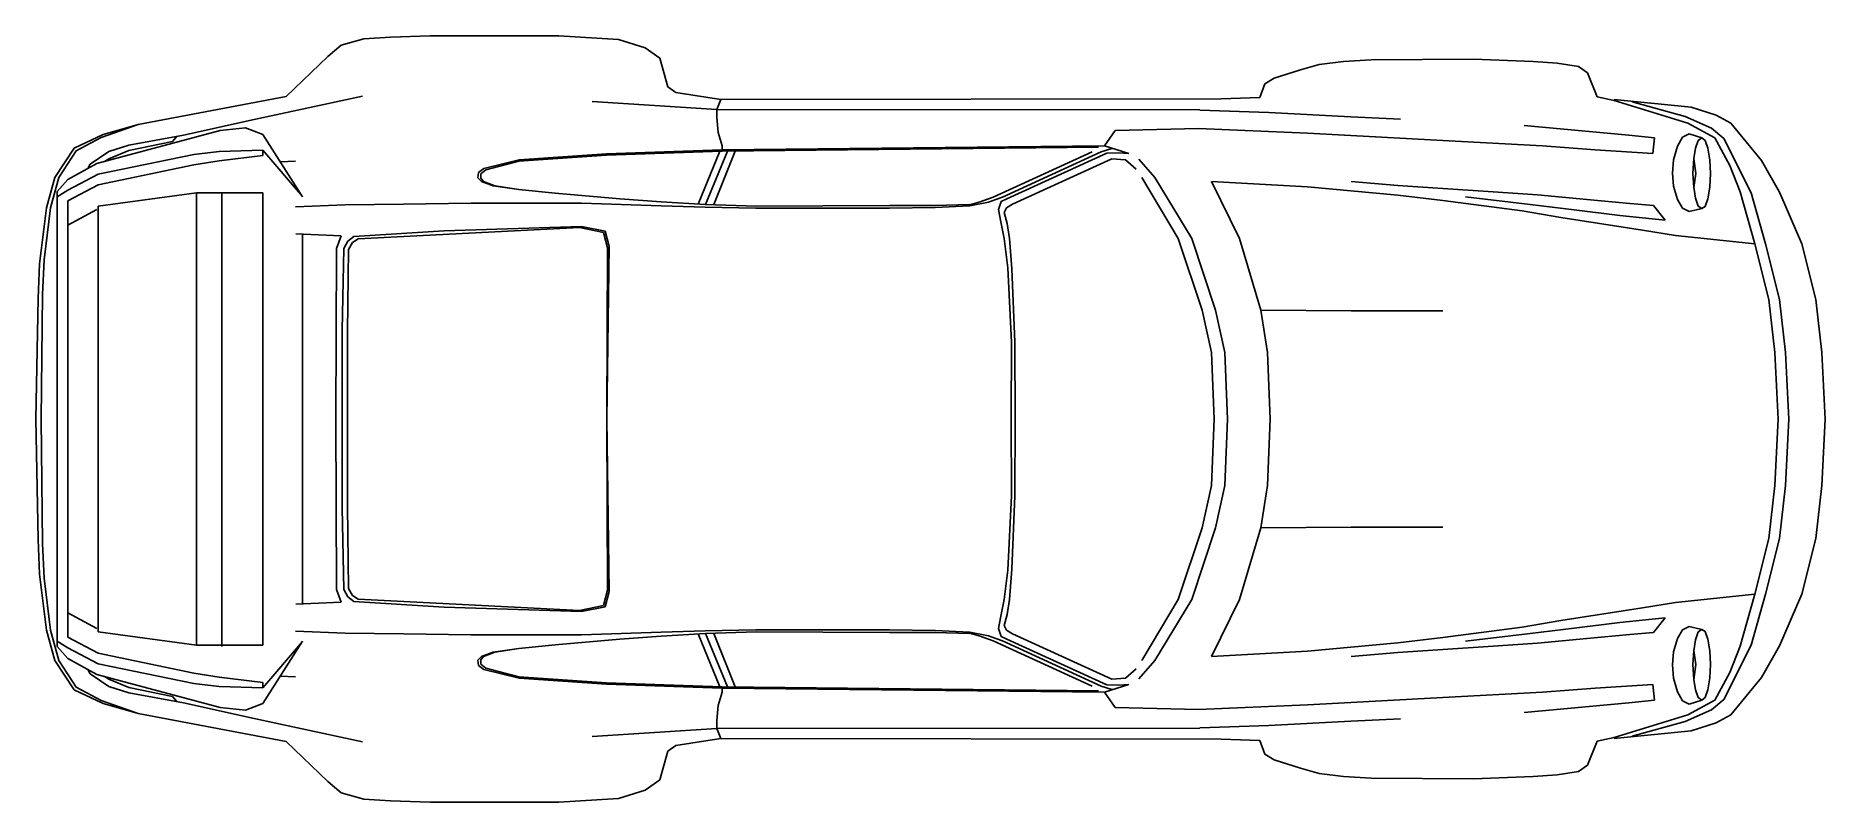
# Model space of a CAD drawing. Extents: x -4.23 to 0, y -0.91 to 0.91.
import ezdxf

# ---------------------------------------------------------------- set-up
doc = ezdxf.new("R2010")
doc.units = 0
doc.layers.get('0').update_dxf_attribs({"linetype": 'CONTINUOUS'})

msp = doc.modelspace()

# ---------------------------------------------------------------- linework, layer by layer
at = {"color": 0, "linetype": 'BYBLOCK'}
for p, q in [((-3.4555, 0.8999), (-3.5088, 0.8847)), ((-3.3926, 0.9038), (-3.4555, 0.8999)), ((-3.2985, 0.9068), (-3.3926, 0.9038)), ((-2.9941, 0.9068), (-3.2985, 0.9068)), ((-2.8531, 0.8977), (-2.9941, 0.9068)), ((-2.7902, 0.8786), (-2.8531, 0.8977)), ((-3.5405, 0.8578), (-3.6389, 0.7633)), ((-3.5088, 0.8847), (-3.5405, 0.8578)), ((-2.7551, 0.8535), (-2.7902, 0.8786)), ((-2.7365, 0.7862), (-2.7551, 0.8535)), ((-1.0733, 0.8496), (-1.1393, 0.8457)), ((-0.8318, 0.8517), (-1.0733, 0.8496)), ((-0.6904, 0.8461), (-0.8318, 0.8517)), ((-1.3027, 0.8066), (-1.3249, 0.7931)), ((-1.2407, 0.8261), (-1.3027, 0.8066)), ((-1.1961, 0.8387), (-1.2407, 0.8261)), ((-1.1393, 0.8457), (-1.1961, 0.8387)), ((-0.634, 0.8418), (-0.6904, 0.8461)), ((-0.5837, 0.8338), (-0.634, 0.8418)), ((-0.562, 0.8188), (-0.5837, 0.8338)), ((-0.5391, 0.762), (-0.562, 0.8188)), ((-3.6389, 0.7633), (-3.9889, 0.6965)), ((-3.4585, 0.7638), (-3.7148, 0.7086)), ((-2.7178, 0.7728), (-2.7365, 0.7862)), ((-2.6111, 0.7559), (-2.7178, 0.7728)), ((-1.3249, 0.7931), (-1.337, 0.7607)), ((-0.4992, 0.7533), (-0.5391, 0.762)), ((-2.6207, 0.732), (-2.9156, 0.7516)), ((-2.6207, 0.732), (-2.6111, 0.7559)), ((-1.4784, 0.7312), (-2.6207, 0.732)), ((-2.6207, 0.7134), (-2.6207, 0.732)), ((-1.4281, 0.7576), (-2.6111, 0.7559)), ((-1.4784, 0.7307), (-1.3153, 0.7251)), ((-1.337, 0.7607), (-1.4281, 0.7576)), ((-1.3153, 0.7251), (-1.1215, 0.7147)), ((-0.317, 0.7377), (-0.4992, 0.7563)), ((-0.3248, 0.6999), (-0.4992, 0.7533)), ((-0.3313, 0.7158), (-0.4561, 0.7505)), ((-0.2576, 0.7186), (-0.317, 0.7377)), ((-3.7946, 0.6826), (-4.0865, 0.6045)), ((-3.9889, 0.6965), (-4.0765, 0.6661)), ((-4.0713, 0.6731), (-3.9889, 0.6965)), ((-3.7148, 0.7086), (-3.8814, 0.6713)), ((-3.7348, 0.6891), (-3.7946, 0.6826)), ((-3.694, 0.6735), (-3.7348, 0.6891)), ((-2.6176, 0.6783), (-2.6207, 0.7134)), ((-2.6081, 0.6462), (-2.6176, 0.6783)), ((-1.7043, 0.6466), (-1.6792, 0.683)), ((-1.4814, 0.6874), (-1.6792, 0.683)), ((-1.2243, 0.6765), (-1.4814, 0.6874)), ((-1.1215, 0.7147), (-1.0044, 0.7095)), ((-0.7119, 0.6947), (-0.4645, 0.6718)), ((-0.2689, 0.688), (-0.3313, 0.7158)), ((-0.2606, 0.6653), (-0.3248, 0.6999)), ((-0.2394, 0.6638), (-0.2689, 0.688)), ((-0.2229, 0.6999), (-0.2576, 0.7186)), ((-0.1509, 0.6119), (-0.2229, 0.6999)), ((-4.1858, 0.5711), (-4.1398, 0.6405)), ((-4.1398, 0.6405), (-4.0713, 0.6731)), ((-4.0765, 0.6661), (-4.1355, 0.6345)), ((-4.011, 0.6483), (-4.0583, 0.6327)), ((-4.011, 0.6353), (-4.0583, 0.6158)), ((-3.8814, 0.6713), (-4.011, 0.6483)), ((-3.9074, 0.6566), (-4.011, 0.6353)), ((-3.8983, 0.6674), (-3.9074, 0.6566)), ((-3.694, 0.6358), (-3.7977, 0.6327)), ((-3.5999, 0.526), (-3.694, 0.6735)), ((-3.694, 0.6358), (-3.5999, 0.5265)), ((-3.694, 0.6232), (-3.694, 0.6358)), ((-2.8813, 0.6271), (-2.6081, 0.6371)), ((-1.7043, 0.6462), (-2.6081, 0.6366)), ((-2.6081, 0.6371), (-2.6081, 0.6462)), ((-2.6081, 0.6336), (-1.7182, 0.6431)), ((-2.6081, 0.6366), (-2.6081, 0.6336)), ((-1.687, 0.6401), (-1.7117, 0.6323)), ((-1.7043, 0.6488), (-1.7043, 0.6488)), ((-1.6462, 0.628), (-1.7043, 0.6466)), ((-1.1215, 0.6709), (-1.2243, 0.6765)), ((-0.9042, 0.6592), (-1.1215, 0.6709)), ((-0.6687, 0.6466), (-0.9042, 0.6592)), ((-0.5438, 0.6371), (-0.6687, 0.6466)), ((-0.4072, 0.628), (-0.5438, 0.6371)), ((-0.4645, 0.6718), (-0.4033, 0.6653)), ((-0.4033, 0.6653), (-0.4072, 0.628)), ((-0.3586, 0.6132), (-0.3495, 0.6453)), ((-0.3495, 0.6453), (-0.3374, 0.667)), ((-0.3374, 0.667), (-0.3218, 0.6744)), ((-0.3218, 0.6744), (-0.2919, 0.6653)), ((-0.3105, 0.6162), (-0.3066, 0.6405)), ((-0.3066, 0.6405), (-0.3001, 0.6587)), ((-0.3001, 0.6587), (-0.2919, 0.6653)), ((-0.2919, 0.6653), (-0.2841, 0.6587)), ((-0.2841, 0.6587), (-0.2775, 0.6405)), ((-0.2775, 0.6405), (-0.2728, 0.6128)), ((-0.2259, 0.6002), (-0.2606, 0.6653)), ((-0.1752, 0.5354), (-0.2394, 0.6638)), ((-4.1355, 0.6345), (-4.1762, 0.5711)), ((-4.0865, 0.6045), (-4.1554, 0.5668)), ((-4.1021, 0.6028), (-4.1081, 0.5927)), ((-4.0583, 0.6327), (-4.1021, 0.6028)), ((-3.8571, 0.6262), (-4.0834, 0.5794)), ((-4.0834, 0.5542), (-3.8571, 0.6011)), ((-4.0583, 0.6158), (-4.0682, 0.6094)), ((-3.7977, 0.6327), (-3.8571, 0.6262)), ((-3.8571, 0.6011), (-3.7977, 0.6106)), ((-3.7977, 0.6106), (-3.694, 0.6232)), ((-3.6168, 0.6102), (-3.6537, 0.6084)), ((-3.1844, 0.5833), (-3.1714, 0.5928)), ((-3.1714, 0.5928), (-3.0882, 0.6132)), ((-3.1671, 0.5898), (-3.0886, 0.6098)), ((-3.0886, 0.6098), (-2.8813, 0.6241)), ((-3.0882, 0.6132), (-2.8813, 0.6271)), ((-2.8813, 0.6241), (-2.6081, 0.634)), ((-2.6645, 0.5087), (-2.6137, 0.634)), ((-2.6471, 0.5078), (-2.5951, 0.634)), ((-2.5769, 0.634), (-2.628, 0.5074)), ((-1.9671, 0.5247), (-1.7334, 0.6319)), ((-1.7117, 0.6323), (-1.9454, 0.5247)), ((-1.9346, 0.5213), (-1.6983, 0.6293)), ((-1.6865, 0.6158), (-1.9216, 0.5087)), ((-1.6983, 0.6293), (-1.6709, 0.6301)), ((-1.6545, 0.6136), (-1.6865, 0.6158)), ((-1.6709, 0.6301), (-1.6462, 0.628)), ((-1.6289, 0.5915), (-1.6545, 0.6136)), ((-1.5851, 0.5711), (-1.6228, 0.6149)), ((-0.3612, 0.582), (-0.3586, 0.6132)), ((-0.3127, 0.5807), (-0.3105, 0.6162)), ((-0.3105, 0.6162), (-0.3057, 0.5807)), ((-0.2728, 0.6128), (-0.2715, 0.5807)), ((-0.2008, 0.5373), (-0.2259, 0.6002)), ((-0.1084, 0.5369), (-0.1509, 0.6119)), ((-4.2053, 0.5), (-4.1858, 0.5711)), ((-4.1762, 0.5711), (-4.1958, 0.5)), ((-4.1554, 0.5668), (-4.1806, 0.5386)), ((-4.0834, 0.5794), (-4.1554, 0.5417)), ((-4.1554, 0.5165), (-4.0834, 0.5542)), ((-3.1857, 0.5703), (-3.1844, 0.5833)), ((-3.1771, 0.5616), (-3.1857, 0.5703)), ((-3.1788, 0.5698), (-3.1784, 0.5803)), ((-3.1723, 0.5616), (-3.1788, 0.5698)), ((-3.1784, 0.5803), (-3.1671, 0.5898)), ((-3.1497, 0.5521), (-3.1771, 0.5616)), ((-3.1454, 0.5521), (-3.1723, 0.5616)), ((-3.089, 0.543), (-3.1497, 0.5521)), ((-3.089, 0.543), (-3.1454, 0.5521)), ((-1.5296, 0.4272), (-1.6154, 0.5711)), ((-1.4979, 0.4272), (-1.5851, 0.5711)), ((-1.4511, 0.5616), (-1.3851, 0.4267)), ((-1.2243, 0.5495), (-1.4511, 0.5616)), ((-1.0105, 0.5525), (-1.1206, 0.5616)), ((-0.9042, 0.5451), (-1.0105, 0.5525)), ((-0.3586, 0.5508), (-0.3612, 0.582)), ((-0.3495, 0.5191), (-0.3586, 0.5508)), ((-0.3109, 0.5477), (-0.3127, 0.5807)), ((-0.3057, 0.5807), (-0.3109, 0.5477)), ((-0.2715, 0.5807), (-0.2728, 0.5482)), ((-4.1554, 0.5417), (-4.1806, 0.526)), ((-4.1806, -0.5386), (-4.1806, 0.5386)), ((-4.1554, 0.5165), (-4.1554, -0.5165)), ((-4.0834, 0.5035), (-3.851, 0.5351)), ((-3.851, 0.5351), (-3.851, -0.5351)), ((-3.851, 0.5351), (-3.694, 0.5351)), ((-3.7911, 0.5351), (-3.7911, -0.5382)), ((-3.694, -0.5351), (-3.694, 0.5351)), ((-3.3614, 0.5087), (-3.4993, 0.507)), ((-3.2014, 0.5104), (-3.3614, 0.5087)), ((-2.9407, 0.5109), (-3.2014, 0.5104)), ((-3.0027, 0.5343), (-3.089, 0.543)), ((-2.8496, 0.5208), (-3.0027, 0.5343)), ((-2.7525, 0.5047), (-2.9407, 0.5109)), ((-2.7525, 0.5139), (-2.8496, 0.5208)), ((-2.6471, 0.5078), (-2.7525, 0.5139)), ((-2.5279, 0.5039), (-2.6471, 0.5078)), ((-2.0235, 0.507), (-2.0001, 0.513)), ((-1.9784, 0.513), (-2.0225, 0.5046)), ((-2.0001, 0.513), (-1.9671, 0.5247)), ((-1.9611, 0.5191), (-1.9784, 0.513)), ((-1.9454, 0.5247), (-1.9611, 0.5191)), ((-1.9546, 0.4957), (-1.9485, 0.5143)), ((-1.9485, 0.5143), (-1.9346, 0.5213)), ((-1.9216, 0.5087), (-1.9359, 0.5)), ((-1.0105, 0.5295), (-1.2243, 0.5495)), ((-0.9042, 0.5174), (-1.0105, 0.5295)), ((-0.7971, 0.5386), (-0.9042, 0.5451)), ((-0.7164, 0.4922), (-0.9042, 0.5174)), ((-0.8504, 0.5256), (-0.6973, 0.5078)), ((-0.6804, 0.5304), (-0.7971, 0.5386)), ((-0.6973, 0.5078), (-0.5933, 0.4953)), ((-0.5638, 0.5195), (-0.6804, 0.5304)), ((-0.4623, 0.5096), (-0.5638, 0.5195)), ((-0.4063, 0.5048), (-0.4623, 0.5096)), ((-0.3374, 0.4992), (-0.3495, 0.5191)), ((-0.3066, 0.5226), (-0.3109, 0.5482)), ((-0.3001, 0.5039), (-0.3066, 0.5226)), ((-0.2775, 0.5208), (-0.2841, 0.5031)), ((-0.2728, 0.5482), (-0.2775, 0.5208)), ((-0.1665, 0.4146), (-0.2008, 0.5373)), ((-0.1414, 0.4146), (-0.1752, 0.5354)), ((-0.0551, 0.4142), (-0.1084, 0.5369)), ((-4.2218, 0.3669), (-4.2053, 0.5)), ((-4.1958, 0.5), (-4.2114, 0.3764)), ((-4.1554, 0.4584), (-4.0865, 0.4961)), ((-4.0834, 0.5035), (-4.0834, -0.5035)), ((-3.4993, 0.507), (-3.6168, 0.5018)), ((-2.6484, 0.5011), (-2.7525, 0.5047)), ((-2.5287, 0.4992), (-2.6484, 0.5011)), ((-2.2126, 0.499), (-2.5287, 0.4992)), ((-2.2126, 0.5048), (-2.5279, 0.5039)), ((-2.1046, 0.5048), (-2.2126, 0.5048)), ((-2.1046, 0.5008), (-2.2126, 0.499)), ((-2.0235, 0.5074), (-2.1046, 0.5048)), ((-2.0225, 0.5046), (-2.1046, 0.5008)), ((-1.9489, 0.4666), (-1.9546, 0.4957)), ((-1.9411, 0.4272), (-1.9489, 0.4666)), ((-1.9359, 0.5), (-1.9415, 0.4887)), ((-1.9415, 0.4887), (-1.9342, 0.4627)), ((-0.6254, 0.477), (-0.7164, 0.4922)), ((-0.4319, 0.4471), (-0.6254, 0.477)), ((-0.5933, 0.4953), (-0.4857, 0.4818)), ((-0.4857, 0.4818), (-0.3782, 0.4701)), ((-0.3782, 0.4701), (-0.4063, 0.5048)), ((-0.3218, 0.4909), (-0.3374, 0.4992)), ((-0.2919, 0.4979), (-0.3218, 0.4909)), ((-0.2919, 0.4979), (-0.3001, 0.5039)), ((-0.2841, 0.5031), (-0.2919, 0.4979)), ((-3.5088, 0.4332), (-3.6164, 0.4384)), ((-3.5999, 0.4384), (-3.5999, -0.4358)), ((-3.5197, 0.4037), (-3.5088, 0.4332)), ((-3.4793, 0.4319), (-3.4928, 0.4211)), ((-3.4819, 0.4176), (-3.4685, 0.4263)), ((-3.2651, 0.4449), (-3.4793, 0.4319)), ((-3.4685, 0.4263), (-2.9451, 0.4528)), ((-2.9403, 0.4558), (-3.2651, 0.4449)), ((-2.9451, 0.4528), (-2.8887, 0.441)), ((-2.8843, 0.4441), (-2.9403, 0.4558)), ((-2.8887, 0.441), (-2.8791, 0.405)), ((-2.8752, 0.4081), (-2.8843, 0.4441)), ((-1.9329, 0.3573), (-1.9411, 0.4272)), ((-1.9342, 0.4627), (-1.9285, 0.4272)), ((-1.9285, 0.4272), (-1.9233, 0.3552)), ((-1.5296, 0.4272), (-1.5296, 0.4272)), ((-1.4732, 0.2576), (-1.5296, 0.4272)), ((-1.4415, 0.2576), (-1.4979, 0.4272)), ((-1.3851, 0.4267), (-1.3348, 0.2576)), ((-0.3543, 0.4345), (-0.4319, 0.4471)), ((-0.1665, 0.4146), (-0.3543, 0.4345)), ((-3.5218, 0), (-3.5197, 0.4037)), ((-3.5028, 0.4037), (-3.5062, 0.2103)), ((-3.4928, 0.4211), (-3.5028, 0.4037)), ((-3.4941, 0.2073), (-3.4919, 0.4007)), ((-3.4919, 0.4007), (-3.4819, 0.4176)), ((-2.8804, -0.0004), (-2.8752, 0.4081)), ((-2.8791, 0.405), (-2.8804, 0.0004)), ((-0.1336, 0.2828), (-0.1665, 0.4146)), ((-0.1084, 0.2828), (-0.1414, 0.4146)), ((-0.0221, 0.2828), (-0.0551, 0.4142)), ((-4.2253, 0.2849), (-4.2218, 0.3669)), ((-4.2114, 0.3764), (-4.2148, 0.2945)), ((-1.9329, 0.3573), (-1.9238, 0.1817)), ((-1.9233, 0.3552), (-1.916, 0.1817)), ((-4.2309, 0.0004), (-4.2253, 0.2849)), ((-4.2148, 0.2945), (-4.2183, 0)), ((-1.4511, 0.157), (-1.4732, 0.2576)), ((-1.4198, 0.157), (-1.4415, 0.2576)), ((-1.3348, 0.2576), (-1.1206, 0.2563)), ((-1.3348, 0.2576), (-1.3188, 0.157)), ((-1.1206, 0.2563), (-0.9042, 0.2563)), ((-0.1193, 0.1574), (-0.1336, 0.2828)), ((-0.0941, 0.1574), (-0.1084, 0.2828)), ((-0.0078, 0.157), (-0.0221, 0.2828)), ((-3.5062, 0.2103), (-3.5062, 0)), ((-3.4941, 0), (-3.4941, 0.2073)), ((-1.9238, 0.1817), (-1.9246, 0)), ((-1.916, 0.1817), (-1.9151, 0)), ((-1.445, 0), (-1.4511, 0.157)), ((-1.4133, 0), (-1.4198, 0.157)), ((-1.3188, 0.157), (-1.3127, 0)), ((-0.1115, 0), (-0.1193, 0.1574)), ((-0.0863, 0), (-0.0941, 0.1574)), ((0, 0), (-0.0078, 0.157)), ((-4.2148, -0.2945), (-4.2183, 0)), ((-3.5218, 0), (-3.5197, -0.4037)), ((-3.5062, -0.2103), (-3.5062, 0)), ((-3.4941, 0), (-3.4941, -0.2073)), ((-2.8804, 0.0004), (-2.8752, -0.4081)), ((-1.9238, -0.1817), (-1.9246, 0)), ((-1.916, -0.1817), (-1.9151, 0)), ((-1.445, 0), (-1.4511, -0.157)), ((-1.4133, 0), (-1.4198, -0.157)), ((-1.3188, -0.157), (-1.3127, 0)), ((-0.1115, 0), (-0.1193, -0.1574)), ((-0.0863, 0), (-0.0941, -0.1574)), ((0, 0), (-0.0078, -0.157)), ((-4.2309, -0.0004), (-4.2253, -0.2849)), ((-2.8791, -0.405), (-2.8804, -0.0004)), ((-1.4511, -0.157), (-1.4732, -0.2576)), ((-1.4198, -0.157), (-1.4415, -0.2576)), ((-1.3348, -0.2576), (-1.3188, -0.157)), ((-0.1193, -0.1574), (-0.1336, -0.2828)), ((-0.0941, -0.1574), (-0.1084, -0.2828)), ((-0.0078, -0.157), (-0.0221, -0.2828)), ((-3.5028, -0.4037), (-3.5062, -0.2103)), ((-3.4941, -0.2073), (-3.4919, -0.4007)), ((-1.9329, -0.3573), (-1.9238, -0.1817)), ((-1.9233, -0.3552), (-1.916, -0.1817)), ((-4.2253, -0.2849), (-4.2218, -0.3669)), ((-4.2114, -0.3764), (-4.2148, -0.2945)), ((-1.4732, -0.2576), (-1.5296, -0.4272)), ((-1.4415, -0.2576), (-1.4979, -0.4272)), ((-1.3851, -0.4267), (-1.3348, -0.2576)), ((-1.3348, -0.2576), (-1.1206, -0.2563)), ((-1.1206, -0.2563), (-0.9042, -0.2563)), ((-0.1336, -0.2828), (-0.1665, -0.4146)), ((-0.1084, -0.2828), (-0.1414, -0.4146)), ((-0.0221, -0.2828), (-0.0551, -0.4142)), ((-4.2218, -0.3669), (-4.2053, -0.5)), ((-4.1958, -0.5), (-4.2114, -0.3764)), ((-1.9329, -0.3573), (-1.9411, -0.4272)), ((-1.9285, -0.4272), (-1.9233, -0.3552)), ((-3.5197, -0.4037), (-3.5088, -0.4332)), ((-3.4928, -0.4211), (-3.5028, -0.4037)), ((-3.4793, -0.4319), (-3.4928, -0.4211)), ((-3.4919, -0.4007), (-3.4819, -0.4176)), ((-3.4819, -0.4176), (-3.4685, -0.4263)), ((-2.8887, -0.441), (-2.8791, -0.405)), ((-2.8752, -0.4081), (-2.8843, -0.4441)), ((-0.1665, -0.4146), (-0.3543, -0.4345)), ((-0.1665, -0.4146), (-0.2008, -0.5373)), ((-0.1414, -0.4146), (-0.1752, -0.5354)), ((-0.0551, -0.4142), (-0.1084, -0.5369)), ((-4.1554, -0.4584), (-4.0865, -0.4961)), ((-3.5088, -0.4332), (-3.6164, -0.4384)), ((-3.2651, -0.4449), (-3.4793, -0.4319)), ((-3.4685, -0.4263), (-2.9451, -0.4528)), ((-2.9403, -0.4558), (-3.2651, -0.4449)), ((-2.9451, -0.4528), (-2.8887, -0.441)), ((-2.8843, -0.4441), (-2.9403, -0.4558)), ((-1.9411, -0.4272), (-1.9489, -0.4666)), ((-1.9415, -0.4887), (-1.9342, -0.4627)), ((-1.9342, -0.4627), (-1.9285, -0.4272)), ((-1.5296, -0.4272), (-1.6154, -0.5711)), ((-1.4979, -0.4272), (-1.5851, -0.5711)), ((-1.5296, -0.4272), (-1.5296, -0.4272)), ((-1.4511, -0.5616), (-1.3851, -0.4267)), ((-0.4319, -0.4471), (-0.6254, -0.477)), ((-0.3543, -0.4345), (-0.4319, -0.4471)), ((-4.2053, -0.5), (-4.1858, -0.5711)), ((-4.1762, -0.5711), (-4.1958, -0.5)), ((-4.0834, -0.5035), (-3.851, -0.5351)), ((-3.4993, -0.507), (-3.6168, -0.5018)), ((-3.3614, -0.5087), (-3.4993, -0.507)), ((-2.7525, -0.5047), (-2.9407, -0.5109)), ((-2.6484, -0.5011), (-2.7525, -0.5047)), ((-2.5287, -0.4992), (-2.6484, -0.5011)), ((-2.5279, -0.5039), (-2.6471, -0.5078)), ((-2.5769, -0.634), (-2.628, -0.5074)), ((-2.2126, -0.499), (-2.5287, -0.4992)), ((-2.2126, -0.5048), (-2.5279, -0.5039)), ((-2.1046, -0.5008), (-2.2126, -0.499)), ((-2.1046, -0.5048), (-2.2126, -0.5048)), ((-2.0225, -0.5046), (-2.1046, -0.5008)), ((-2.0235, -0.5074), (-2.1046, -0.5048)), ((-2.0235, -0.507), (-2.0001, -0.513)), ((-1.9784, -0.513), (-2.0225, -0.5046)), ((-1.9489, -0.4666), (-1.9546, -0.4957)), ((-1.9546, -0.4957), (-1.9485, -0.5143)), ((-1.9359, -0.5), (-1.9415, -0.4887)), ((-1.9216, -0.5087), (-1.9359, -0.5)), ((-0.7164, -0.4922), (-0.9042, -0.5174)), ((-0.6254, -0.477), (-0.7164, -0.4922)), ((-0.6973, -0.5078), (-0.5933, -0.4953)), ((-0.5933, -0.4953), (-0.4857, -0.4818)), ((-0.4857, -0.4818), (-0.3782, -0.4701)), ((-0.4063, -0.5048), (-0.4623, -0.5096)), ((-0.3782, -0.4701), (-0.4063, -0.5048)), ((-0.3374, -0.4992), (-0.3495, -0.5191)), ((-0.3218, -0.4909), (-0.3374, -0.4992)), ((-0.2919, -0.4979), (-0.3218, -0.4909)), ((-0.3001, -0.5039), (-0.3066, -0.5226)), ((-0.2919, -0.4979), (-0.3001, -0.5039)), ((-0.2841, -0.5031), (-0.2919, -0.4979)), ((-0.2775, -0.5208), (-0.2841, -0.5031)), ((-4.1554, -0.5417), (-4.1806, -0.526)), ((-4.1554, -0.5668), (-4.1806, -0.5386)), ((-4.1554, -0.5165), (-4.0834, -0.5542)), ((-4.0834, -0.5794), (-4.1554, -0.5417)), ((-3.851, -0.5351), (-3.694, -0.5351)), ((-3.5999, -0.526), (-3.694, -0.6735)), ((-3.694, -0.6358), (-3.5999, -0.5265)), ((-3.2014, -0.5104), (-3.3614, -0.5087)), ((-2.9407, -0.5109), (-3.2014, -0.5104)), ((-3.089, -0.543), (-3.1497, -0.5521)), ((-3.089, -0.543), (-3.1454, -0.5521)), ((-3.0027, -0.5343), (-3.089, -0.543)), ((-2.8496, -0.5208), (-3.0027, -0.5343)), ((-2.7525, -0.5139), (-2.8496, -0.5208)), ((-2.6471, -0.5078), (-2.7525, -0.5139)), ((-2.6645, -0.5087), (-2.6137, -0.634)), ((-2.6471, -0.5078), (-2.5951, -0.634)), ((-2.0001, -0.513), (-1.9671, -0.5247)), ((-1.9611, -0.5191), (-1.9784, -0.513)), ((-1.9671, -0.5247), (-1.7334, -0.6319)), ((-1.9454, -0.5247), (-1.9611, -0.5191)), ((-1.9485, -0.5143), (-1.9346, -0.5213)), ((-1.7117, -0.6323), (-1.9454, -0.5247)), ((-1.9346, -0.5213), (-1.6983, -0.6293)), ((-1.6865, -0.6158), (-1.9216, -0.5087)), ((-1.2243, -0.5495), (-1.4511, -0.5616)), ((-1.0105, -0.5295), (-1.2243, -0.5495)), ((-0.9042, -0.5174), (-1.0105, -0.5295)), ((-0.9042, -0.5451), (-1.0105, -0.5525)), ((-0.7971, -0.5386), (-0.9042, -0.5451)), ((-0.8504, -0.5256), (-0.6973, -0.5078)), ((-0.6804, -0.5304), (-0.7971, -0.5386)), ((-0.5638, -0.5195), (-0.6804, -0.5304)), ((-0.4623, -0.5096), (-0.5638, -0.5195)), ((-0.3495, -0.5191), (-0.3586, -0.5508)), ((-0.3109, -0.5477), (-0.3127, -0.5807)), ((-0.3066, -0.5226), (-0.3109, -0.5482)), ((-0.3057, -0.5807), (-0.3109, -0.5477)), ((-0.2728, -0.5482), (-0.2775, -0.5208)), ((-0.2715, -0.5807), (-0.2728, -0.5482)), ((-0.1752, -0.5354), (-0.2394, -0.6638)), ((-0.2008, -0.5373), (-0.2259, -0.6002)), ((-0.1084, -0.5369), (-0.1509, -0.6119)), ((-4.1858, -0.5711), (-4.1398, -0.6405)), ((-4.1355, -0.6345), (-4.1762, -0.5711)), ((-4.0865, -0.6045), (-4.1554, -0.5668)), ((-4.0834, -0.5542), (-3.8571, -0.6011)), ((-3.8571, -0.6262), (-4.0834, -0.5794)), ((-3.1771, -0.5616), (-3.1857, -0.5703)), ((-3.1857, -0.5703), (-3.1844, -0.5833)), ((-3.1844, -0.5833), (-3.1714, -0.5928)), ((-3.1723, -0.5616), (-3.1788, -0.5698)), ((-3.1788, -0.5698), (-3.1784, -0.5803)), ((-3.1784, -0.5803), (-3.1671, -0.5898)), ((-3.1497, -0.5521), (-3.1771, -0.5616)), ((-3.1454, -0.5521), (-3.1723, -0.5616)), ((-3.1671, -0.5898), (-3.0886, -0.6098)), ((-1.6289, -0.5915), (-1.6545, -0.6136)), ((-1.5851, -0.5711), (-1.6228, -0.6149)), ((-1.0105, -0.5525), (-1.1206, -0.5616)), ((-0.3586, -0.5508), (-0.3612, -0.582)), ((-0.3612, -0.582), (-0.3586, -0.6132)), ((-0.3127, -0.5807), (-0.3105, -0.6162)), ((-0.3105, -0.6162), (-0.3057, -0.5807)), ((-0.2728, -0.6128), (-0.2715, -0.5807)), ((-4.0765, -0.6661), (-4.1355, -0.6345)), ((-4.1021, -0.6028), (-4.1081, -0.5927)), ((-4.0583, -0.6327), (-4.1021, -0.6028)), ((-3.7946, -0.6826), (-4.0865, -0.6045)), ((-4.0583, -0.6158), (-4.0682, -0.6094)), ((-4.011, -0.6353), (-4.0583, -0.6158)), ((-4.011, -0.6483), (-4.0583, -0.6327)), ((-3.8571, -0.6011), (-3.7977, -0.6106)), ((-3.7977, -0.6327), (-3.8571, -0.6262)), ((-3.7977, -0.6106), (-3.694, -0.6232)), ((-3.694, -0.6358), (-3.7977, -0.6327)), ((-3.694, -0.6232), (-3.694, -0.6358)), ((-3.6168, -0.6102), (-3.6537, -0.6084)), ((-3.1714, -0.5928), (-3.0882, -0.6132)), ((-3.0886, -0.6098), (-2.8813, -0.6241)), ((-3.0882, -0.6132), (-2.8813, -0.6271)), ((-2.8813, -0.6241), (-2.6081, -0.634)), ((-2.8813, -0.6271), (-2.6081, -0.6371)), ((-2.6081, -0.6366), (-2.6081, -0.6336)), ((-2.6081, -0.6336), (-1.7182, -0.6431)), ((-1.687, -0.6401), (-1.7117, -0.6323)), ((-1.6462, -0.628), (-1.7043, -0.6466)), ((-1.6983, -0.6293), (-1.6709, -0.6301)), ((-1.6545, -0.6136), (-1.6865, -0.6158)), ((-1.6709, -0.6301), (-1.6462, -0.628)), ((-0.4072, -0.628), (-0.5438, -0.6371)), ((-0.4033, -0.6653), (-0.4072, -0.628)), ((-0.3586, -0.6132), (-0.3495, -0.6453)), ((-0.3105, -0.6162), (-0.3066, -0.6405)), ((-0.2775, -0.6405), (-0.2728, -0.6128)), ((-0.2259, -0.6002), (-0.2606, -0.6653)), ((-0.1509, -0.6119), (-0.2229, -0.6999)), ((-4.1398, -0.6405), (-4.0713, -0.6731)), ((-3.9889, -0.6965), (-4.0765, -0.6661)), ((-4.0713, -0.6731), (-3.9889, -0.6965)), ((-3.9074, -0.6566), (-4.011, -0.6353)), ((-3.8814, -0.6713), (-4.011, -0.6483)), ((-3.8983, -0.6674), (-3.9074, -0.6566)), ((-3.7148, -0.7086), (-3.8814, -0.6713)), ((-3.694, -0.6735), (-3.7348, -0.6891)), ((-2.6081, -0.6462), (-2.6176, -0.6783)), ((-1.7043, -0.6462), (-2.6081, -0.6366)), ((-2.6081, -0.6371), (-2.6081, -0.6462)), ((-1.7043, -0.6466), (-1.6792, -0.683)), ((-1.7043, -0.6488), (-1.7043, -0.6488)), ((-1.2243, -0.6765), (-1.4814, -0.6874)), ((-1.1215, -0.6709), (-1.2243, -0.6765)), ((-0.9042, -0.6592), (-1.1215, -0.6709)), ((-0.6687, -0.6466), (-0.9042, -0.6592)), ((-0.7119, -0.6947), (-0.4645, -0.6718)), ((-0.5438, -0.6371), (-0.6687, -0.6466)), ((-0.4645, -0.6718), (-0.4033, -0.6653)), ((-0.3495, -0.6453), (-0.3374, -0.667)), ((-0.3374, -0.667), (-0.3218, -0.6744)), ((-0.2606, -0.6653), (-0.3248, -0.6999)), ((-0.3218, -0.6744), (-0.2919, -0.6653)), ((-0.3066, -0.6405), (-0.3001, -0.6587)), ((-0.3001, -0.6587), (-0.2919, -0.6653)), ((-0.2919, -0.6653), (-0.2841, -0.6587)), ((-0.2841, -0.6587), (-0.2775, -0.6405)), ((-0.2394, -0.6638), (-0.2689, -0.688)), ((-3.6389, -0.7633), (-3.9889, -0.6965)), ((-3.7348, -0.6891), (-3.7946, -0.6826)), ((-3.4585, -0.7638), (-3.7148, -0.7086)), ((-2.6176, -0.6783), (-2.6207, -0.7134)), ((-2.6207, -0.7134), (-2.6207, -0.732)), ((-1.4814, -0.6874), (-1.6792, -0.683)), ((-1.3153, -0.7251), (-1.1215, -0.7147)), ((-1.1215, -0.7147), (-1.0044, -0.7095)), ((-0.3248, -0.6999), (-0.4992, -0.7533)), ((-0.3313, -0.7158), (-0.4561, -0.7505)), ((-0.2689, -0.688), (-0.3313, -0.7158)), ((-0.2576, -0.7186), (-0.317, -0.7377)), ((-0.2229, -0.6999), (-0.2576, -0.7186)), ((-2.6207, -0.732), (-2.9156, -0.7516)), ((-2.6111, -0.7559), (-2.7178, -0.7728)), ((-1.4784, -0.7312), (-2.6207, -0.732)), ((-2.6207, -0.732), (-2.6111, -0.7559)), ((-1.4281, -0.7576), (-2.6111, -0.7559)), ((-1.4784, -0.7307), (-1.3153, -0.7251)), ((-1.337, -0.7607), (-1.4281, -0.7576)), ((-1.3249, -0.7931), (-1.337, -0.7607)), ((-0.4992, -0.7533), (-0.5391, -0.762)), ((-0.317, -0.7377), (-0.4992, -0.7563)), ((-3.5405, -0.8578), (-3.6389, -0.7633)), ((-2.7365, -0.7862), (-2.7551, -0.8535)), ((-2.7178, -0.7728), (-2.7365, -0.7862)), ((-1.3027, -0.8066), (-1.3249, -0.7931)), ((-0.5391, -0.762), (-0.562, -0.8188)), ((-1.2407, -0.8261), (-1.3027, -0.8066)), ((-1.1961, -0.8387), (-1.2407, -0.8261)), ((-1.1393, -0.8457), (-1.1961, -0.8387)), ((-1.0733, -0.8496), (-1.1393, -0.8457)), ((-0.6904, -0.8461), (-0.8318, -0.8517)), ((-0.634, -0.8418), (-0.6904, -0.8461)), ((-0.5837, -0.8338), (-0.634, -0.8418)), ((-0.562, -0.8188), (-0.5837, -0.8338)), ((-3.5088, -0.8847), (-3.5405, -0.8578)), ((-3.4555, -0.8999), (-3.5088, -0.8847)), ((-2.7902, -0.8786), (-2.8531, -0.8977)), ((-2.7551, -0.8535), (-2.7902, -0.8786)), ((-0.8318, -0.8517), (-1.0733, -0.8496)), ((-3.3926, -0.9038), (-3.4555, -0.8999)), ((-3.2985, -0.9068), (-3.3926, -0.9038)), ((-2.9941, -0.9068), (-3.2985, -0.9068)), ((-2.8531, -0.8977), (-2.9941, -0.9068))]:
    msp.add_line(p, q, dxfattribs=at)

doc.saveas('drawing.dxf')
